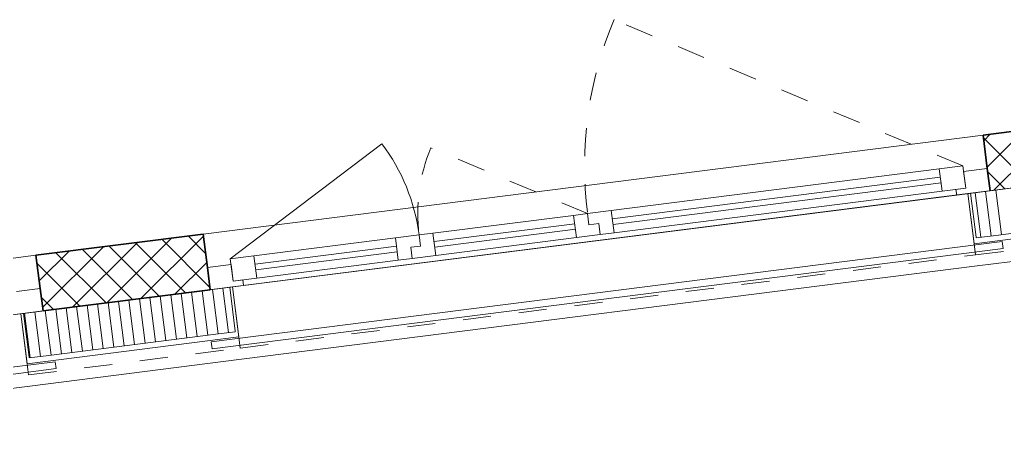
# Model space of a CAD drawing. Header units: metres. Extents: x 2713679.5 to 2713747.3, y 1226017.1 to 1226104.2.
# Drawn here: x 2713732.077 to 2713735.583, y 1226031.638 to 1226033.19 of the extents above; entities that cross this region are included whole.
import ezdxf

# ---------------------------------------------------------------- set-up
doc = ezdxf.new("R2010")
doc.units = ezdxf.units.M
doc.header["$MEASUREMENT"] = 0
doc.linetypes.add('Strich 2_1mm', pattern=[0.15, 0.1, -0.05])
doc.layers.add('plangrafiken', color=251, linetype='Continuous')
doc.layers.add('waende_stuetzen', color=250, linetype='Continuous')

msp = doc.modelspace()

# ---------------------------------------------------------------- linework, layer by layer
at = {"layer": 'plangrafiken', "color": 7, "linetype": 'Continuous', "lineweight": 13}
for p, q in [((2713735.5758, 1226032.3995), (2713732.7584, 1226032.0419)), ((2713735.5789, 1226032.3747), (2713735.5758, 1226032.3995)), ((2713732.7615, 1226032.0171), (2713735.5789, 1226032.3747)), ((2713732.7584, 1226032.0419), (2713732.7615, 1226032.0171)), ((2713732.2028, 1226031.9714), (2713730.06, 1226031.6995)), ((2713732.206, 1226031.9466), (2713732.2028, 1226031.9714)), ((2713730.0632, 1226031.6747), (2713732.206, 1226031.9466))]:
    msp.add_line(p, q, dxfattribs=at)
at = {"layer": 'waende_stuetzen', "color": 7, "linetype": 'Strich 2_1mm', "lineweight": 13}
for p, q in [((2713735.4357, 1226032.669), (2713734.1932, 1226033.1904)), ((2713734.099, 1226032.4993), (2713733.5411, 1226032.7334)), ((2713735.481, 1226032.3521), (2713737.4452, 1226032.6014)), ((2713732.862, 1226032.0198), (2713735.481, 1226032.3521)), ((2713732.108, 1226031.9241), (2713732.862, 1226032.0198)), ((2713730.1636, 1226031.6773), (2713732.108, 1226031.9241))]:
    msp.add_line(p, q, dxfattribs=at)
at = {"layer": 'waende_stuetzen', "color": 7, "linetype": 'Continuous', "lineweight": 35}
for p, q in [((2713736.2614, 1226032.8746), (2713735.5075, 1226032.7789)), ((2713735.5226, 1226032.6598), (2713735.5075, 1226032.7789)), ((2713735.5327, 1226032.5805), (2713735.5226, 1226032.6598)), ((2713732.7298, 1226032.4264), (2713732.1345, 1226032.3508)), ((2713732.7449, 1226032.3073), (2713732.7298, 1226032.4264)), ((2713732.1496, 1226032.2318), (2713732.1345, 1226032.3508)), ((2713732.7549, 1226032.2279), (2713732.7449, 1226032.3073)), ((2713732.1597, 1226032.1524), (2713732.1496, 1226032.2318)), ((2713732.7549, 1226032.2279), (2713732.1597, 1226032.1524))]:
    msp.add_line(p, q, dxfattribs=at)
at = {"layer": 'waende_stuetzen', "color": 7, "linetype": 'Continuous', "lineweight": 13}
for p, q in [((2713735.4533, 1226032.5704), (2713737.4175, 1226032.8197)), ((2713732.7298, 1226032.4264), (2713735.5075, 1226032.7789)), ((2713732.8267, 1226032.3379), (2713733.3661, 1226032.7478)), ((2713735.3514, 1226032.6583), (2713735.4357, 1226032.669)), ((2713735.4357, 1226032.669), (2713735.4458, 1226032.5896)), ((2713734.1833, 1226032.51), (2713735.3514, 1226032.6583)), ((2713735.3615, 1226032.5789), (2713735.3514, 1226032.6583)), ((2713735.4383, 1226032.6491), (2713735.5226, 1226032.6598)), ((2713735.4458, 1226032.5896), (2713735.4383, 1226032.6491)), ((2713734.1871, 1226032.4803), (2713735.3552, 1226032.6285)), ((2713735.3577, 1226032.6087), (2713734.1896, 1226032.4604)), ((2713732.8343, 1226032.238), (2713735.4533, 1226032.5704)), ((2713735.4136, 1226032.5654), (2713732.874, 1226032.2431)), ((2713735.3615, 1226032.5789), (2713734.1934, 1226032.4307)), ((2713735.4458, 1226032.5896), (2713735.3615, 1226032.5789)), ((2713735.4111, 1226032.5852), (2713735.4458, 1226032.5896)), ((2713735.4136, 1226032.5654), (2713735.4111, 1226032.5852)), ((2713735.5327, 1226032.5805), (2713735.4136, 1226032.5654)), ((2713735.486, 1226032.3125), (2713737.4503, 1226032.5617)), ((2713733.5484, 1226032.4294), (2713734.0494, 1226032.493)), ((2713734.0494, 1226032.493), (2713734.099, 1226032.4993)), ((2713734.0594, 1226032.4137), (2713734.0494, 1226032.493)), ((2713734.099, 1226032.4993), (2713734.1833, 1226032.51)), ((2713734.099, 1226032.4993), (2713734.104, 1226032.4596)), ((2713734.1833, 1226032.51), (2713734.1934, 1226032.4307)), ((2713733.5522, 1226032.3997), (2713734.0531, 1226032.4633)), ((2713734.104, 1226032.4596), (2713734.1387, 1226032.464)), ((2713734.1387, 1226032.464), (2713734.1438, 1226032.4244)), ((2713733.4144, 1226032.4124), (2713733.4988, 1226032.4231)), ((2713733.4988, 1226032.4231), (2713733.5484, 1226032.4294)), ((2713733.5038, 1226032.3835), (2713733.4988, 1226032.4231)), ((2713733.5484, 1226032.4294), (2713733.5584, 1226032.3501)), ((2713734.0557, 1226032.4434), (2713733.5547, 1226032.3798)), ((2713734.1438, 1226032.4244), (2713734.0594, 1226032.4137)), ((2713734.1934, 1226032.4307), (2713734.1438, 1226032.4244)), ((2713732.911, 1226032.3486), (2713733.4144, 1226032.4124)), ((2713733.4245, 1226032.3331), (2713733.4144, 1226032.4124)), ((2713734.0594, 1226032.4137), (2713733.5584, 1226032.3501)), ((2713732.9148, 1226032.3188), (2713733.4182, 1226032.3827)), ((2713733.4207, 1226032.3628), (2713732.9173, 1226032.299)), ((2713733.4691, 1226032.3791), (2713733.5038, 1226032.3835)), ((2713733.4741, 1226032.3394), (2713733.4691, 1226032.3791)), ((2713730.0314, 1226032.0839), (2713732.1345, 1226032.3508)), ((2713732.7449, 1226032.3073), (2713732.8292, 1226032.318)), ((2713732.8267, 1226032.3379), (2713732.911, 1226032.3486)), ((2713732.8367, 1226032.2585), (2713732.8267, 1226032.3379)), ((2713732.8292, 1226032.318), (2713732.8367, 1226032.2585)), ((2713732.911, 1226032.3486), (2713732.9211, 1226032.2692)), ((2713733.4245, 1226032.3331), (2713732.9211, 1226032.2692)), ((2713733.4741, 1226032.3394), (2713733.4245, 1226032.3331)), ((2713733.5584, 1226032.3501), (2713733.4741, 1226032.3394)), ((2713732.867, 1226031.9801), (2713735.486, 1226032.3125)), ((2713732.9211, 1226032.2692), (2713732.8367, 1226032.2585)), ((2713732.8367, 1226032.2585), (2713732.8715, 1226032.2629)), ((2713732.8715, 1226032.2629), (2713732.874, 1226032.2431)), ((2713732.0653, 1226032.2211), (2713732.1496, 1226032.2318)), ((2713732.0803, 1226032.1423), (2713732.8343, 1226032.238)), ((2713732.874, 1226032.2431), (2713732.7549, 1226032.2279)), ((2713730.1359, 1226031.8956), (2713732.0803, 1226032.1423)), ((2713732.1597, 1226032.1524), (2713732.0407, 1226032.1373)), ((2713732.1131, 1226031.8844), (2713732.867, 1226031.9801)), ((2713730.1687, 1226031.6376), (2713732.1131, 1226031.8844))]:
    msp.add_line(p, q, dxfattribs=at)
at = {"layer": 'waende_stuetzen', "color": 7, "linetype": 'Continuous', "lineweight": 18}
for p, q in [((2713737.3382, 1226032.8096), (2713735.5327, 1226032.5805)), ((2713735.4759, 1226032.3918), (2713737.4402, 1226032.6411)), ((2713735.5528, 1226032.4217), (2713737.3583, 1226032.6509)), ((2713735.4533, 1226032.5704), (2713735.5327, 1226032.5805)), ((2713735.4533, 1226032.5704), (2713735.4632, 1226032.5716)), ((2713735.4785, 1226032.372), (2713735.4533, 1226032.5704)), ((2713735.4533, 1226032.5704), (2713735.4734, 1226032.4117)), ((2713735.4632, 1226032.5716), (2713735.5327, 1226032.5805)), ((2713735.4632, 1226032.5716), (2713735.483, 1226032.4154)), ((2713735.4834, 1226032.4129), (2713735.5528, 1226032.4217)), ((2713735.4759, 1226032.3918), (2713735.4734, 1226032.4117)), ((2713735.483, 1226032.4154), (2713735.4834, 1226032.4129)), ((2713735.481, 1226032.3521), (2713735.4785, 1226032.372)), ((2713732.8343, 1226032.238), (2713732.7549, 1226032.2279)), ((2713732.8244, 1226032.2368), (2713732.7549, 1226032.2279)), ((2713732.8343, 1226032.238), (2713732.8244, 1226032.2368)), ((2713732.8442, 1226032.0805), (2713732.8244, 1226032.2368)), ((2713732.8595, 1226032.0396), (2713732.8343, 1226032.238)), ((2713732.8544, 1226032.0793), (2713732.8343, 1226032.238)), ((2713732.0803, 1226032.1423), (2713732.1597, 1226032.1524)), ((2713732.0803, 1226032.1423), (2713732.0903, 1226032.1436)), ((2713732.1055, 1226031.9439), (2713732.0803, 1226032.1423)), ((2713732.0803, 1226032.1423), (2713732.1005, 1226031.9836)), ((2713732.0903, 1226032.1436), (2713732.1597, 1226032.1524)), ((2713732.0903, 1226032.1436), (2713732.1101, 1226031.9874)), ((2713732.7751, 1226032.0692), (2713732.8445, 1226032.078)), ((2713732.8442, 1226032.0805), (2713732.8445, 1226032.078)), ((2713732.857, 1226032.0595), (2713732.8544, 1226032.0793)), ((2713732.103, 1226031.9638), (2713732.857, 1226032.0595)), ((2713732.1798, 1226031.9937), (2713732.7751, 1226032.0692)), ((2713732.862, 1226032.0198), (2713732.8595, 1226032.0396)), ((2713732.103, 1226031.9638), (2713732.1005, 1226031.9836)), ((2713732.1101, 1226031.9874), (2713732.1104, 1226031.9849)), ((2713732.1104, 1226031.9849), (2713732.1798, 1226031.9937)), ((2713732.108, 1226031.9241), (2713732.1055, 1226031.9439))]:
    msp.add_line(p, q, dxfattribs=at)
at = {"layer": 'waende_stuetzen', "color": 18, "linetype": 'Continuous', "lineweight": 0, "true_color": 0x000000}
for p, q in [((2713735.5451, 1226032.582), (2713735.776, 1226032.8129)), ((2713735.51, 1226032.7591), (2713735.533, 1226032.7821)), ((2713735.5219, 1226032.6649), (2713735.6545, 1226032.7975)), ((2713735.679, 1226032.599), (2713735.5087, 1226032.7693)), ((2713735.5849, 1226032.5871), (2713735.5241, 1226032.6479)), ((2713735.4942, 1226032.4527), (2713735.4789, 1226032.5736)), ((2713735.5208, 1226032.5411), (2713735.5161, 1226032.5784)), ((2713735.5734, 1226032.4244), (2713735.5533, 1226032.5831)), ((2713735.5362, 1226032.4196), (2713735.5208, 1226032.5411)), ((2713735.499, 1226032.4149), (2713735.4942, 1226032.4527)), ((2713732.2651, 1226032.1658), (2713732.496, 1226032.3967)), ((2713732.3865, 1226032.1812), (2713732.6174, 1226032.4121)), ((2713732.6671, 1226032.2168), (2713732.4882, 1226032.3957)), ((2713732.508, 1226032.1966), (2713732.7307, 1226032.4192)), ((2713732.7539, 1226032.2361), (2713732.5823, 1226032.4076)), ((2713732.7385, 1226032.3576), (2713732.6764, 1226032.4196)), ((2713732.1462, 1226032.259), (2713732.253, 1226032.3659)), ((2713732.1581, 1226032.1649), (2713732.3745, 1226032.3813)), ((2713732.3847, 1226032.181), (2713732.2058, 1226032.3599)), ((2713732.4789, 1226032.1929), (2713732.3, 1226032.3718)), ((2713732.573, 1226032.2049), (2713732.3941, 1226032.3838)), ((2713732.2906, 1226032.169), (2713732.1383, 1226032.3214)), ((2713732.6295, 1226032.212), (2713732.7426, 1226032.3251)), ((2713732.6717, 1226032.0561), (2713732.6516, 1226032.2148)), ((2713732.7089, 1226032.0608), (2713732.6888, 1226032.2196)), ((2713732.7461, 1226032.0655), (2713732.726, 1226032.2243)), ((2713732.751, 1226032.2274), (2713732.7545, 1226032.231)), ((2713732.7655, 1226032.2105), (2713732.7632, 1226032.229)), ((2713732.8133, 1226032.1315), (2713732.8004, 1226032.2337)), ((2713732.1965, 1226032.1571), (2713732.1537, 1226032.1999)), ((2713732.3741, 1226032.0183), (2713732.3539, 1226032.1771)), ((2713732.4113, 1226032.0231), (2713732.3911, 1226032.1818)), ((2713732.4485, 1226032.0278), (2713732.4283, 1226032.1865)), ((2713732.4857, 1226032.0325), (2713732.4655, 1226032.1912)), ((2713732.5229, 1226032.0372), (2713732.5027, 1226032.1959)), ((2713732.5601, 1226032.0419), (2713732.54, 1226032.2007)), ((2713732.5973, 1226032.0467), (2713732.5772, 1226032.2054)), ((2713732.6345, 1226032.0514), (2713732.6144, 1226032.2101)), ((2713732.7833, 1226032.0703), (2713732.7655, 1226032.2105)), ((2713732.1124, 1226031.9951), (2713732.0935, 1226032.144)), ((2713732.139, 1226032.0836), (2713732.1307, 1226032.1487)), ((2713732.1881, 1226031.9947), (2713732.1679, 1226032.1535)), ((2713732.2253, 1226031.9994), (2713732.2051, 1226032.1582)), ((2713732.2625, 1226032.0042), (2713732.2423, 1226032.1629)), ((2713732.2997, 1226032.0089), (2713732.2795, 1226032.1676)), ((2713732.3369, 1226032.0136), (2713732.3167, 1226032.1723)), ((2713732.8205, 1226032.075), (2713732.8133, 1226032.1315)), ((2713732.1509, 1226031.99), (2713732.139, 1226032.0836)), ((2713732.1137, 1226031.9853), (2713732.1124, 1226031.9951))]:
    msp.add_line(p, q, dxfattribs=at)
at = {"layer": 'waende_stuetzen', "color": 7, "linetype": 'Strich 2_1mm', "lineweight": 13}
for centre, radius in [((2713735.4357, 1226032.669), 1.3475), ((2713734.099, 1226032.4993), 0.605)]:
    msp.add_arc(centre, radius, 157.2326, 187.2326, dxfattribs=at)
at = {"layer": 'waende_stuetzen', "color": 7, "linetype": 'Continuous', "lineweight": 13}
msp.add_arc((2713732.8267, 1226032.3379), 0.6775, 7.2326, 37.2326, dxfattribs=at)

doc.saveas('drawing.dxf')
